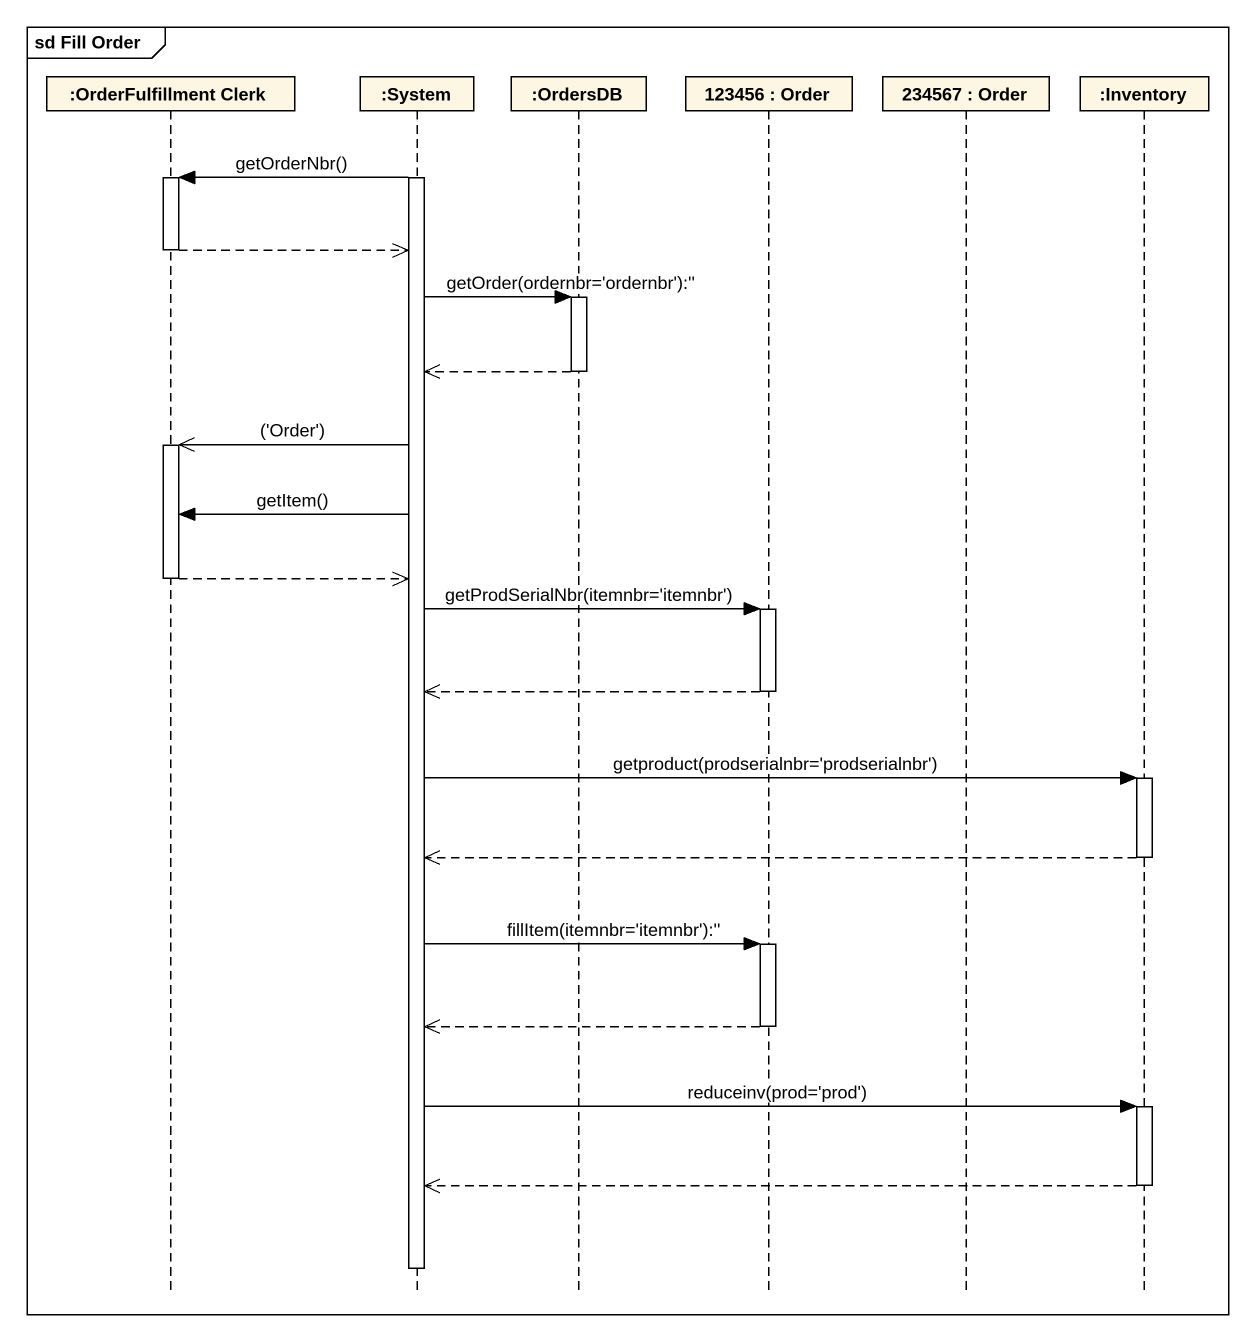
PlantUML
@startuml
mainframe sd Fill Order
hide footbox
participant ":OrderFulfillment Clerk" as OrderFulfillment_Clerk
participant ":System" as System
participant ":OrdersDB" as OrdersDB
participant "123456 : Order" as o123456
participant "234567 : Order" as o234567
participant ":Inventory" as Inventory

activate System
System -> OrderFulfillment_Clerk : getOrderNbr()
activate OrderFulfillment_Clerk
OrderFulfillment_Clerk -->> System
deactivate OrderFulfillment_Clerk
System -> OrdersDB : getOrder(ordernbr='ordernbr'):''
activate OrdersDB
OrdersDB -->> System
deactivate OrdersDB
System ->> OrderFulfillment_Clerk : ('Order')
activate OrderFulfillment_Clerk
System -> OrderFulfillment_Clerk : getItem()
OrderFulfillment_Clerk -->> System
deactivate OrderFulfillment_Clerk
System -> o123456 : getProdSerialNbr(itemnbr='itemnbr')
activate o123456
o123456 -->> System
deactivate o123456
System -> Inventory : getproduct(prodserialnbr='prodserialnbr')
activate Inventory
Inventory -->> System
deactivate Inventory
System -> o123456 : fillItem(itemnbr='itemnbr'):''
activate o123456
o123456 -->> System
deactivate o123456
System -> Inventory : reduceinv(prod='prod')
activate Inventory
Inventory -->> System
deactivate Inventory
deactivate System
@enduml
